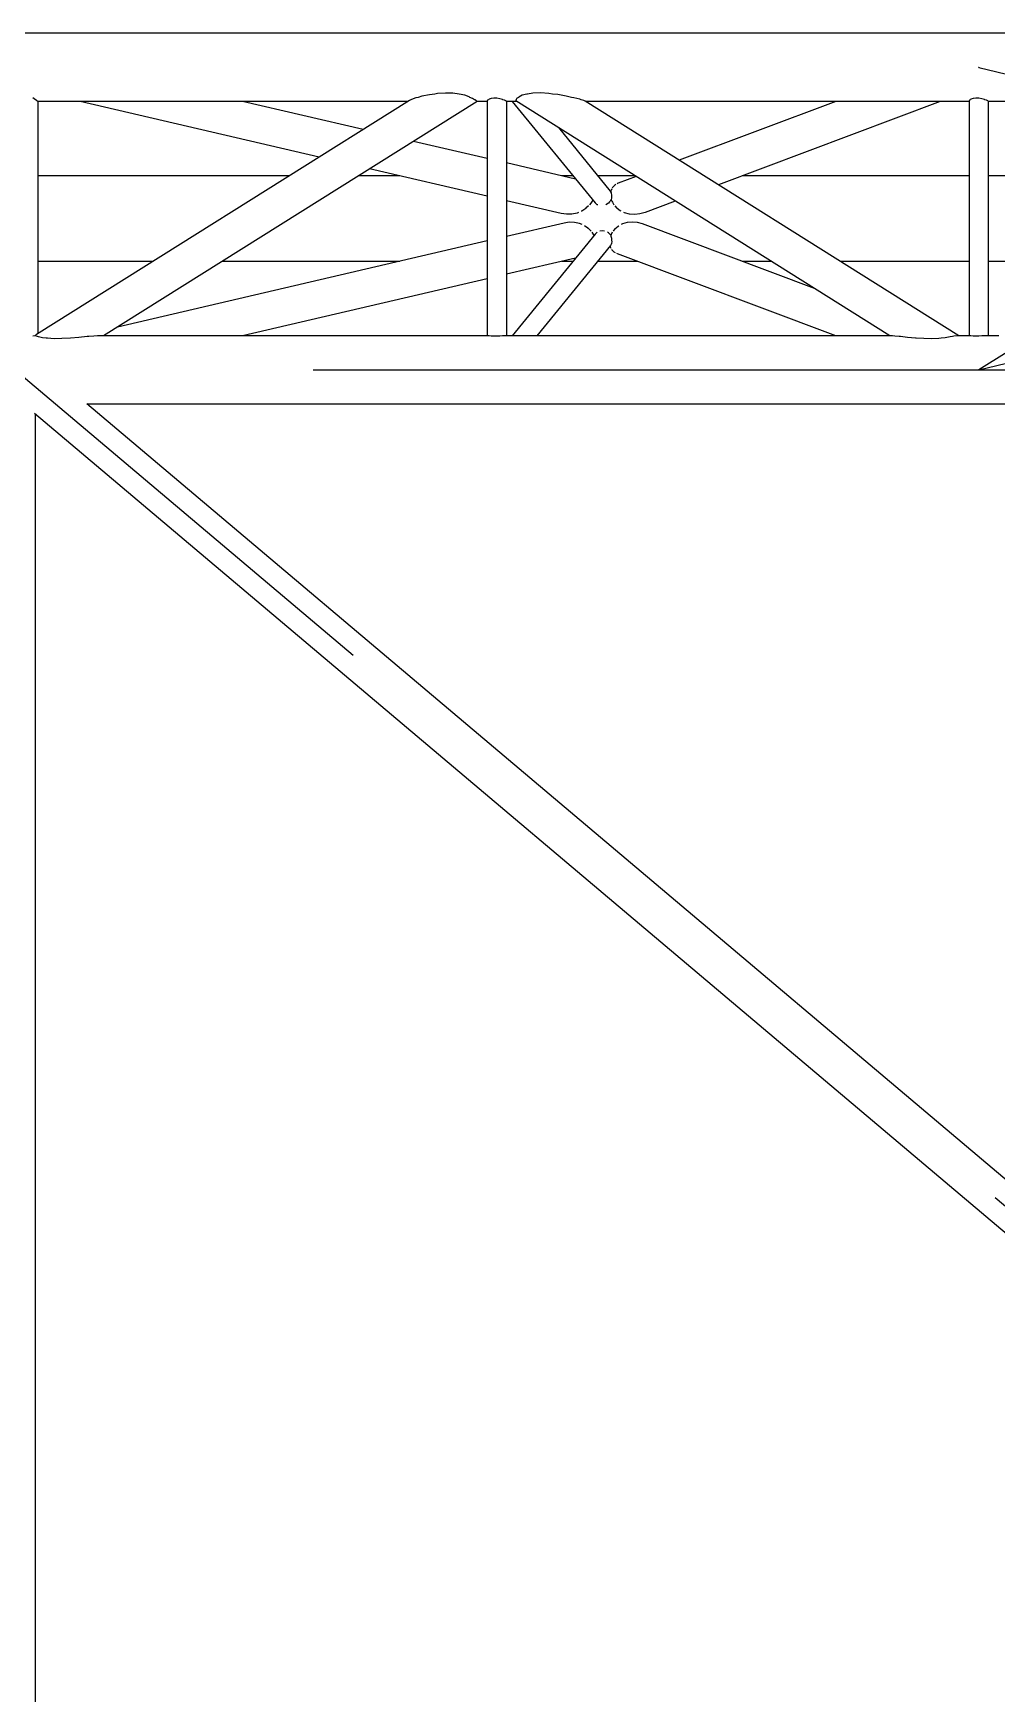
# Model space of a CAD drawing. Header units: millimetres. Extents: x 150209.93 to 150215.05, y 136675.65 to 136679.93.
# Drawn here: x 150210.6038 to 150210.7185, y 136678.9314 to 136679.129 of the extents above; entities that cross this region are included whole.
import ezdxf

# ---------------------------------------------------------------- set-up
doc = ezdxf.new("R2010")
doc.units = ezdxf.units.MM
doc.header["$LTSCALE"] = 0.25
doc.linetypes.add('CENTER', pattern=[50.8, 31.75, -6.35, 6.35, -6.35])
doc.linetypes.add('XKITLINE00', pattern=[0])

# ---------------------------------------------------------------- blocks, each defined once
blk = doc.blocks.new('çatıı')
at = {"color": 8, "linetype": 'XKITLINE00'}
for p, q in [((9008.64, 17490.57), (7729.62, 17490.57)), ((8379.19, 17450.99), (8377.61, 17452.14)), ((8379.23, 17450.97), (8379.19, 17450.99)), ((8380.24, 17450.26), (8379.23, 17450.97)), ((8601.77, 17450.54), (8379.84, 17311.26)), ((8380.24, 17450.26), (8380.29, 17450.16)), ((8380.59, 17449.99), (8380.29, 17450.16)), ((8380.59, 17449.99), (8380.59, 17311.73)), ((8600.86, 17449.97), (8380.59, 17449.97)), ((8548.06, 17416.84), (8405.82, 17449.97)), ((8642.04, 17450.05), (8419.81, 17310.57)), ((8574.19, 17433.24), (8502.34, 17449.97)), ((8602.6, 17450.99), (8601.77, 17450.54)), ((8602.93, 17451.19), (8602.6, 17450.99)), ((8605.53, 17452.09), (8602.93, 17451.19)), ((8606.96, 17452.42), (8605.53, 17452.09)), ((8609.22, 17453.07), (8606.96, 17452.42)), ((8613.62, 17453.96), (8609.22, 17453.07)), ((8616.9, 17454.38), (8613.62, 17453.96)), ((8618.37, 17454.63), (8616.9, 17454.38)), ((8623.2, 17455.01), (8618.37, 17454.63)), ((8627.6, 17454.93), (8623.2, 17455.01)), ((8631.34, 17454.39), (8627.6, 17454.93)), ((8634.7, 17453.69), (8631.34, 17454.39)), ((8637.24, 17452.72), (8634.7, 17453.69)), ((8637.63, 17452.42), (8637.24, 17452.72)), ((8639.29, 17451.8), (8637.63, 17452.42)), ((8640.4, 17450.99), (8639.29, 17451.8)), ((8640.66, 17450.92), (8640.4, 17450.99)), ((8641.63, 17450.35), (8640.66, 17450.92)), ((8641.63, 17450.35), (8641.61, 17450.16)), ((8642.04, 17450.05), (8641.61, 17450.16)), ((8648.03, 17449.97), (8641.92, 17449.97)), ((8648.31, 17450.82), (8648.03, 17450.42)), ((8648.03, 17450.42), (8648.03, 17310.57)), ((8648.75, 17451), (8648.31, 17450.82)), ((8649.12, 17451.26), (8648.75, 17451)), ((8650.38, 17451.68), (8649.12, 17451.26)), ((8651.97, 17451.88), (8650.38, 17451.68)), ((8653.73, 17451.85), (8651.97, 17451.88)), ((8655.49, 17451.6), (8653.73, 17451.85)), ((8657.08, 17451.14), (8655.49, 17451.6)), ((8657.38, 17451), (8657.08, 17451.14)), ((8658.34, 17450.73), (8657.38, 17451)), ((8659.15, 17450.32), (8658.34, 17450.73)), ((8659.15, 17450.32), (8659.26, 17450.16)), ((8659.43, 17450.09), (8659.26, 17450.16)), ((8659.43, 17450.09), (8659.43, 17310.57)), ((8665.55, 17449.97), (8659.43, 17449.97)), ((8662.95, 17449.97), (8712.22, 17389.62)), ((8665.22, 17451), (8664.99, 17450.88)), ((8664.99, 17450.88), (8665.02, 17450.31)), ((8887.66, 17310.57), (8665.02, 17450.31)), ((8665.51, 17451.73), (8665.22, 17451)), ((8666.71, 17452.43), (8665.51, 17451.73)), ((8666.84, 17452.63), (8666.71, 17452.43)), ((8668.77, 17453.63), (8666.84, 17452.63)), ((8671.7, 17454.36), (8668.77, 17453.63)), ((8672.04, 17454.4), (8671.7, 17454.36)), ((8675.28, 17454.92), (8672.04, 17454.4)), ((8679.7, 17455.04), (8675.28, 17454.92)), ((8684.78, 17454.69), (8679.7, 17455.04)), ((8686.81, 17454.4), (8684.78, 17454.69)), ((8690.03, 17454.04), (8686.81, 17454.4)), ((8695.11, 17453.17), (8690.03, 17454.04)), ((8698.26, 17452.43), (8695.11, 17453.17)), ((8699.68, 17452.17), (8698.26, 17452.43)), ((8703.23, 17451.28), (8699.68, 17452.17)), ((8704, 17451), (8703.23, 17451.28)), ((8705.48, 17450.6), (8704, 17451)), ((8706.28, 17450.16), (8705.48, 17450.6)), ((8706.37, 17450.12), (8706.28, 17450.16)), ((8928.71, 17310.57), (8706.37, 17450.12)), ((8934.83, 17449.97), (8706.61, 17449.97)), ((8855.41, 17449.97), (8762.35, 17414.99)), ((8917.65, 17449.97), (8785.66, 17400.36)), ((8935.11, 17450.82), (8934.83, 17450.42)), ((8934.83, 17450.42), (8934.83, 17310.57)), ((8935.55, 17451), (8935.11, 17450.82)), ((8935.92, 17451.27), (8935.55, 17451)), ((8937.18, 17451.68), (8935.92, 17451.27)), ((8938.77, 17451.89), (8937.18, 17451.68)), ((8940.53, 17451.86), (8938.77, 17451.89)), ((8942.29, 17451.6), (8940.53, 17451.86)), ((8943.88, 17451.15), (8942.29, 17451.6)), ((8944.18, 17451), (8943.88, 17451.15)), ((8945.14, 17450.73), (8944.18, 17451)), ((8945.95, 17450.32), (8945.14, 17450.73)), ((8945.95, 17450.32), (8946.06, 17450.16)), ((8946.23, 17450.09), (8946.06, 17450.16)), ((8946.23, 17450.09), (8946.23, 17310.57)), ((9008.64, 17449.97), (8946.23, 17449.97)), ((8690.37, 17434.4), (8721.2, 17396.63)), ((8648.03, 17416.03), (8604.13, 17426.26)), ((8648.03, 17393.55), (8578, 17409.86)), ((8700.67, 17403.77), (8659.43, 17413.38)), ((8530.28, 17405.67), (8380.59, 17405.67)), ((8595.98, 17405.67), (8571.33, 17405.67)), ((8699.11, 17405.67), (8692.5, 17405.67)), ((8736.13, 17405.67), (8713.81, 17405.67)), ((8721.69, 17396.91), (8721.52, 17396.11)), ((8721.71, 17397.09), (8721.69, 17396.91)), ((8722.15, 17397.98), (8721.71, 17397.09)), ((8722.57, 17398.83), (8722.4, 17398.48)), ((8723.5, 17399.72), (8722.57, 17398.83)), ((8724.01, 17400.26), (8723.5, 17399.72)), ((8724.65, 17400.61), (8724.01, 17400.26)), ((8725.93, 17401.3), (8725.43, 17401.02)), ((8736.67, 17405.34), (8725.93, 17401.3)), ((8934.83, 17405.67), (8799.81, 17405.67)), ((9017.91, 17405.67), (8946.23, 17405.67)), ((8692.07, 17383.29), (8659.43, 17390.89)), ((8708.33, 17387.82), (8706.78, 17386.46)), ((8710.25, 17390.25), (8708.98, 17388.49)), ((8710.37, 17390.37), (8710.25, 17390.25)), ((8710.88, 17391.26), (8710.37, 17390.37)), ((8713.54, 17388.58), (8712.22, 17389.62)), ((8713.8, 17388.49), (8713.54, 17388.58)), ((8720.13, 17389.38), (8718.62, 17388.43)), ((8720.83, 17390.2), (8720.13, 17389.38)), ((8721.3, 17390.7), (8720.83, 17390.2)), ((8721.2, 17396.63), (8721.47, 17396.19)), ((8721.7, 17391.51), (8721.3, 17390.7)), ((8721.47, 17396.19), (8721.82, 17395.56)), ((8721.95, 17392.36), (8721.78, 17391.69)), ((8721.82, 17395.56), (8722.06, 17394.12)), ((8721.9, 17391.5), (8722.16, 17390.68)), ((8721.98, 17393.43), (8721.95, 17392.36)), ((8722.06, 17394.12), (8721.98, 17393.43)), ((8722.16, 17390.68), (8722.51, 17390.14)), ((8722.51, 17390.14), (8723.34, 17388.52)), ((8723.34, 17388.52), (8723.38, 17388.48)), ((8723.99, 17387.8), (8725.09, 17386.58)), ((8759.98, 17390.7), (8741.94, 17383.92)), ((8693.82, 17377.67), (8659.43, 17369.66)), ((8695.25, 17382.85), (8692.07, 17383.29)), ((8696.88, 17378.12), (8693.82, 17377.67)), ((8698.45, 17382.96), (8695.25, 17382.85)), ((8699.96, 17378.03), (8696.88, 17378.12)), ((8701.52, 17383.6), (8698.45, 17382.96)), ((8702.92, 17377.4), (8699.96, 17378.03)), ((8702.35, 17383.94), (8701.52, 17383.6)), ((8704.6, 17376.69), (8702.92, 17377.4)), ((8704.31, 17384.75), (8704.03, 17384.63)), ((8706.67, 17386.34), (8704.31, 17384.75)), ((8706.78, 17386.46), (8706.67, 17386.34)), ((8725.4, 17386.35), (8725.09, 17386.58)), ((8727.22, 17384.91), (8725.4, 17386.35)), ((8727.83, 17384.62), (8727.22, 17384.91)), ((8728.6, 17377.15), (8727.74, 17376.7)), ((8731.41, 17377.97), (8728.6, 17377.15)), ((8729.79, 17383.68), (8729.3, 17383.91)), ((8732.7, 17382.93), (8729.79, 17383.68)), ((8734.43, 17378.25), (8731.41, 17377.97)), ((8735.8, 17382.72), (8732.7, 17382.93)), ((8737.49, 17377.98), (8734.43, 17378.25)), ((8738.93, 17383.06), (8735.8, 17382.72)), ((8740.45, 17377.19), (8737.49, 17377.98)), ((8741.94, 17383.92), (8738.93, 17383.06)), ((8842.86, 17338.69), (8740.45, 17377.19)), ((8712.31, 17371.05), (8662.95, 17310.57)), ((8707.9, 17374.68), (8706.01, 17375.99)), ((8707.9, 17374.68), (8708.03, 17374.54)), ((8709.95, 17372.78), (8708.03, 17374.54)), ((8710.4, 17372.13), (8711.38, 17370.73)), ((8711.38, 17370.73), (8711.46, 17370.64)), ((8711.46, 17370.64), (8711.67, 17370.27)), ((8713.55, 17372.18), (8712.31, 17371.05)), ((8715.12, 17372.87), (8714.99, 17372.81)), ((8716.85, 17373.04), (8715.12, 17372.87)), ((8717.92, 17372.81), (8716.85, 17373.04)), ((8720.15, 17371.81), (8719.55, 17372.14)), ((8720.15, 17371.81), (8721.15, 17370.78)), ((8721.4, 17370.54), (8721.15, 17370.78)), ((8721.4, 17370.54), (8721.51, 17370.35)), ((8721.51, 17370.35), (8721.61, 17369.85)), ((8721.84, 17370.82), (8721.54, 17370.3)), ((8721.61, 17369.85), (8721.96, 17368.69)), ((8722.45, 17372.15), (8721.84, 17370.82)), ((8721.96, 17368.69), (8722.08, 17367.21)), ((8722.45, 17372.16), (8722.45, 17372.15)), ((8724.08, 17374.14), (8722.99, 17372.82)), ((8724.72, 17374.64), (8724.08, 17374.14)), ((8726.13, 17375.85), (8724.72, 17374.64)), ((8726.44, 17376.02), (8726.13, 17375.85)), ((8648.03, 17367), (8428.07, 17315.76)), ((8721.49, 17364.27), (8677.66, 17310.57)), ((8721.12, 17363.82), (8721.17, 17363.53)), ((8721.17, 17363.53), (8721.67, 17362.62)), ((8721.84, 17365.08), (8721.49, 17364.27)), ((8721.97, 17365.35), (8721.84, 17365.08)), ((8721.95, 17362.12), (8722.14, 17361.79)), ((8722.13, 17366.87), (8721.97, 17365.35)), ((8722.08, 17367.21), (8722.13, 17366.87)), ((8722.88, 17361.13), (8722.14, 17361.79)), ((8723.62, 17360.39), (8722.88, 17361.13)), ((8724.41, 17359.99), (8723.62, 17360.39)), ((8725.62, 17359.37), (8725.22, 17359.57)), ((8855.41, 17310.57), (8725.62, 17359.37)), ((8449.34, 17354.87), (8380.59, 17354.87)), ((8595.98, 17354.87), (8490.39, 17354.87)), ((8700.66, 17356.78), (8659.43, 17347.17)), ((8699.11, 17354.87), (8692.5, 17354.87)), ((8737.57, 17354.87), (8713.82, 17354.87)), ((8817.07, 17354.87), (8799.81, 17354.87)), ((8934.83, 17354.87), (8858.13, 17354.87)), ((9015.63, 17354.87), (8946.23, 17354.87)), ((8648.03, 17344.52), (8502.34, 17310.57)), ((8378.87, 17310.56), (8377.61, 17310.3)), ((8379.64, 17310.32), (8378.89, 17310.56)), ((8379.23, 17310.85), (8379, 17310.65)), ((8379.57, 17311.19), (8379.23, 17310.85)), ((8379.82, 17311.24), (8379.57, 17311.19)), ((8380.4, 17310.23), (8379.64, 17310.32)), ((8381.1, 17309.9), (8380.4, 17310.23)), ((8383.36, 17309.45), (8381.1, 17309.9)), ((8385.62, 17309.23), (8383.36, 17309.45)), ((8386.46, 17309.08), (8385.62, 17309.23)), ((8390.29, 17308.83), (8386.46, 17309.08)), ((8394.89, 17308.88), (8390.29, 17308.83)), ((8400.07, 17309.24), (8394.89, 17308.88)), ((8405.09, 17309.58), (8400.07, 17309.24)), ((8409.97, 17310.08), (8405.09, 17309.58)), ((8411.07, 17310.23), (8409.97, 17310.08)), ((8414, 17310.4), (8411.07, 17310.23)), ((8416.73, 17310.62), (8414, 17310.4)), ((8648.98, 17310.57), (8416.18, 17310.57)), ((8416.32, 17310.58), (8416.3, 17310.59)), ((8417.08, 17310.6), (8416.73, 17310.62)), ((8417.25, 17310.58), (8417.08, 17310.6)), ((8648.75, 17310.62), (8648.43, 17310.58)), ((8649.12, 17310.55), (8648.75, 17310.62)), ((8648.93, 17310.58), (8648.92, 17310.58)), ((8650.38, 17310.43), (8649.12, 17310.55)), ((8651.97, 17310.38), (8650.38, 17310.43)), ((8653.73, 17310.39), (8651.97, 17310.38)), ((8655.49, 17310.45), (8653.73, 17310.39)), ((8657.08, 17310.58), (8655.49, 17310.45)), ((8657.38, 17310.62), (8657.08, 17310.58)), ((8889.28, 17310.57), (8657.08, 17310.57)), ((8657.39, 17310.58), (8657.21, 17310.6)), ((8657.86, 17310.58), (8657.38, 17310.62)), ((8888.53, 17310.59), (8888.51, 17310.58)), ((8888.89, 17310.62), (8888.53, 17310.59)), ((8890.67, 17310.42), (8888.89, 17310.62)), ((8893.27, 17310.23), (8890.67, 17310.42)), ((8893.91, 17310.12), (8893.27, 17310.23)), ((8898.23, 17309.62), (8893.91, 17310.12)), ((8902.91, 17309.25), (8898.23, 17309.62)), ((8903.31, 17309.23), (8902.91, 17309.25)), ((8907.94, 17308.9), (8903.31, 17309.23)), ((8912.66, 17308.82), (8907.94, 17308.9)), ((8916.84, 17309.05), (8912.66, 17308.82)), ((8918.09, 17309.23), (8916.84, 17309.05)), ((8920.46, 17309.42), (8918.09, 17309.23)), ((8923.45, 17309.86), (8920.46, 17309.42)), ((8924.82, 17310.23), (8923.45, 17309.86)), ((8925.72, 17310.3), (8924.82, 17310.23)), ((8927.46, 17310.55), (8925.72, 17310.3)), ((8927.66, 17310.62), (8927.46, 17310.55)), ((8935.78, 17310.57), (8927.54, 17310.57)), ((8928, 17310.58), (8927.66, 17310.62)), ((8935.55, 17310.62), (8935.23, 17310.58)), ((8935.92, 17310.55), (8935.55, 17310.62)), ((8935.73, 17310.58), (8935.72, 17310.58)), ((8937.18, 17310.43), (8935.92, 17310.55)), ((8938.77, 17310.38), (8937.18, 17310.43)), ((8940.53, 17310.39), (8938.77, 17310.38)), ((8942.29, 17310.46), (8940.53, 17310.39)), ((8943.88, 17310.58), (8942.29, 17310.46)), ((8944.17, 17310.62), (8943.88, 17310.58)), ((8952.58, 17310.57), (8943.88, 17310.57)), ((8944.18, 17310.58), (8944, 17310.6)), ((8944.65, 17310.58), (8944.17, 17310.62)), ((9233.42, 16574.73), (8409.76, 17270.06)), ((9008.64, 17269.97), (8409.87, 17269.97)), ((9215.82, 16557.7), (8378.7, 17264.4)), ((8379.12, 17264.05), (8379.12, 15856.5))]:
    blk.add_line(p, q, dxfattribs=at)
at = {"color": 8, "linetype": 'CENTER'}
for p, q in [((9229.11, 17470.27), (8940.53, 17290.27)), ((8940.53, 17470.27), (9281.26, 17387.77)), ((8940.53, 17290.27), (9281.26, 17372.77)), ((7544.5, 17290.27), (9008.64, 17290.27)), ((10096.38, 15830.27), (8366.94, 17290.27))]:
    blk.add_line(p, q, dxfattribs=at)
at = {"color": 8, "linetype": 'XKITLINE00'}
for centre in [(8940.53, 17470.27), (8940.53, 17290.27), (8940.53, 17290.27)]:
    blk.add_circle(centre, 0.05, dxfattribs=at)

msp = doc.modelspace()

# ---------------------------------------------------------------- block references
at = {"xscale": 0.0002000170049888334, "yscale": 0.0002000170049888334, "zscale": 0.0002000170049888334}
msp.add_blockref('çatıı', (150208.92807, 136675.63059), dxfattribs=at)

doc.saveas('drawing.dxf')
